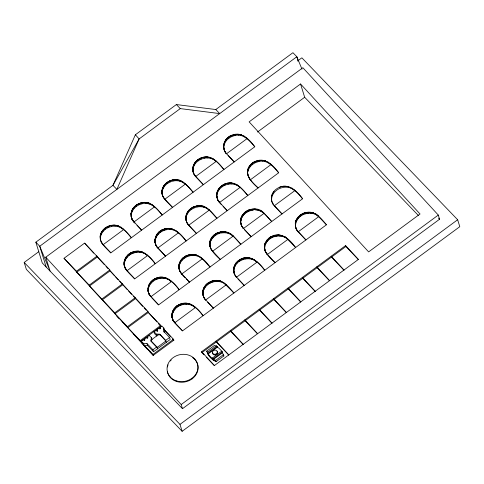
<?xml version="1.0" encoding="UTF-8"?>
<svg xmlns="http://www.w3.org/2000/svg" width="484" height="484" viewBox="0 0 484 484"><rect width="100%" height="100%" fill="white"/><g stroke="black" fill="none" stroke-linecap="round" stroke-linejoin="round"><path stroke-width="0.73" d="M100.497 239.719L100.218 235.865C101.126 230.354 106.026 226.306 111.368 225.338C120.389 223.414 126.257 231.878 131.376 237.723C125.931 230.995 117.908 222.035 108.204 226.445C103.086 228.539 99.305 234.135 100.497 239.719L100.218 235.865C99.359 243.313 106.413 248.056 110.806 252.884L254.778 146.779C248.619 138.031 239.132 129.543 228.563 137.02C223.13 140.717 221.853 148.963 226.421 153.839L246.991 138.684L246.816 138.109M131.352 216.983L131.067 213.129C131.981 207.618 136.875 203.57 142.217 202.602C151.238 200.678 157.106 209.142 162.225 214.987C156.786 208.259 148.763 199.299 139.053 203.71C133.935 205.803 130.154 211.399 131.352 216.983L131.067 213.129C130.753 216.844 132.18 220.589 134.909 223.13M150.397 296.202C145.696 290.394 149.12 280.877 155.884 278.306C165.601 273.793 174.004 282.553 179.171 289.728C173.326 281.839 162.981 272.262 153.065 280.097C147.729 283.582 146.265 291.386 150.47 296.262M162.201 194.247L161.922 190.393C162.83 184.882 167.724 180.828 173.072 179.867C182.093 177.943 187.961 186.407 193.074 192.251C187.635 185.517 179.612 176.563 169.902 180.974C164.79 183.067 161.009 188.663 162.201 194.247L161.922 190.393C161.057 197.835 168.117 202.584 172.51 207.406L164.542 198.743L162.83 196.238L162.993 196.698M178.868 265.135L179.171 266.109L180.06 263.254L181.76 260.616L184.156 258.377C183.618 254.56 178.499 263.871 178.868 265.135C178.517 267.44 179.225 269.552 180 271.699C177.404 265.625 180.574 258.002 186.739 255.57C196.45 251.057 204.859 259.817 210.02 266.993C205.101 262.213 200.806 255.364 193.412 254.415L193.715 255.389L196.958 255.861L199.868 257.058L202.233 258.892L181.663 274.053L180.417 272.286M186.098 220.25L185.838 219.391L186.951 222.961L188.615 225.314L196.407 233.409L188.439 224.745L186.727 222.241L186.891 222.694L185.953 219.675L185.82 216.396L185.838 219.391L186.098 220.25L185.82 216.396C186.727 210.879 191.628 206.831 196.97 205.869C205.99 203.946 211.859 212.409 216.977 218.254C212.022 213.746 207.932 206.396 200.491 205.924C197.956 206.184 190.496 206.111 191.113 209.639L188.718 211.877L187.012 214.515L186.122 217.37M192.771 167.658L193.055 171.511L192.771 167.658C193.679 162.14 198.579 158.093 203.921 157.131C212.942 155.207 218.81 163.671 223.929 169.515C218.49 162.781 210.467 153.827 200.757 158.238C194.671 160.603 190.793 168.142 193.903 174.222M202.766 291.132L203.044 294.992L202.766 291.132C203.673 285.62 208.568 281.573 213.916 280.611C222.936 278.687 228.805 287.145 233.917 292.989L223.699 282.795L220.674 281.319L217.437 280.672L213.916 280.611L214.243 281.676L220.674 281.319L220.595 281.004C218.78 281.113 209.778 279.401 210.982 282.692L205.428 285.639C201.84 289.577 201.985 296.141 205.561 300.056L226.131 284.894L225.955 284.326M216.953 197.514L216.675 193.661C217.582 188.143 222.477 184.095 227.819 183.133C236.839 181.21 242.714 189.674 247.826 195.518C242.296 188.778 234.329 179.752 224.546 184.095C219.597 186.467 215.725 191.876 216.953 197.514L216.675 193.661C216.245 197.932 218.369 201.991 221.545 204.738M223.904 148.776L223.626 144.922L223.904 148.776L223.638 147.922L224.691 151.226L226.421 153.839L224.534 150.766L224.691 151.226M256.804 261.59L256.98 262.159L236.416 277.314C231.207 271.5 234.425 261.517 241.492 258.831C251.202 254.324 259.606 263.084 264.772 270.253C259.224 263.502 251.347 254.463 241.601 258.976C235.224 261.058 231.546 268.874 234.746 274.96M270.713 164.112L270.889 164.681L250.319 179.842L248.594 177.223L247.542 173.919L247.802 174.778L247.524 170.925C246.913 178.354 253.362 183.115 258.111 187.937C250.47 181.427 241.837 171.227 252.46 163.023C263.03 155.546 272.516 164.034 278.681 172.782L134.703 278.881C130.377 273.956 123.111 269.419 124.116 261.868C124.678 258.692 126.53 255.939 129.053 253.967C139.622 246.489 149.108 254.977 155.273 263.726C149.828 256.998 141.812 248.026 132.096 252.436C126.977 254.523 123.196 260.132 124.4 265.722C123.583 264.675 126.161 253.428 127.014 257.349L125.308 259.987L124.418 262.842L124.116 261.868C123.862 265.087 124.854 268.299 126.917 270.786L147.481 255.631L147.305 255.056M295.452 226.216C293.963 214.218 310.474 207.999 318.508 216.118L318.684 216.687L298.12 231.842C292.469 226.161 296.922 216.977 303.541 214.485L303.19 213.359L297.872 217.286L296.184 219.978L295.319 222.924L295.603 226.778C294.556 219.857 299.572 213.347 306.469 212.397C315.489 210.473 321.358 218.937 326.476 224.782L182.498 330.887C178.179 325.962 170.906 321.418 171.911 313.868C172.473 310.692 174.331 307.939 176.854 305.973C187.423 298.495 196.909 306.983 203.068 315.725C196.764 307.376 187.447 298.834 176.854 305.973C171.826 309.923 170.023 317.849 174.712 322.792L195.282 307.63L195.1 307.062M149.084 294.169L148.031 290.866L148.878 284.925L150.566 282.226L152.956 279.97L153.307 281.113L150.911 283.352L149.211 285.99L148.316 288.845L148.013 287.871L148.999 285.106L149.211 285.99L150.566 282.226M237.971 278.935L244.202 285.415L236.24 276.745L234.528 274.247L234.686 274.7C232.852 270.889 233.451 266.049 236.277 262.903C237.487 261.687 244.323 255.703 245.098 258.94L251.529 258.583L254.554 260.059L254.396 259.606M264.482 248.661L264.748 249.514C264.24 245.346 266.496 241.371 269.763 238.902L269.406 237.765L265.335 242.714L264.47 245.66L264.482 248.661L265.601 252.224C262.54 246.114 266.103 238.467 272.341 236.095C282.051 231.582 290.461 240.348 295.621 247.518L285.245 236.87L287.835 239.423L267.265 254.578L266.018 252.817M202.899 294.423C202.808 290.448 204.926 286.74 208.059 284.38C207.563 280.569 202.536 290.194 202.893 291.392C202.451 294.532 203.601 297.63 205.561 300.056L203.673 296.982L203.837 297.436M296.389 229.228L296.232 228.775L298.12 231.842C295.857 229.41 295.228 226.119 295.319 222.924L296.123 220.19L296.517 221.043L297.872 217.286M273.508 204.792C269.655 199.959 271.397 192.426 276.364 189.032C286.945 181.554 296.402 190.024 302.579 198.779L158.601 304.884L151.849 297.866M171.929 316.869L172.195 317.728L172.213 314.842L173.109 311.986C172.727 308.229 171.632 316.772 172.044 317.159L172.552 313.336L174.809 309.355C174.101 305.325 171.844 315.768 172.044 316.445M164.112 332.272L164.463 330.027L163.852 328.049L161.904 326.022L159.944 327.462L160.682 328.237L159.708 328.957L158.964 328.188L157.004 329.628L157.748 330.403L156.768 331.123L156.023 330.354L154.063 331.794L156.29 334.111L159.732 334.208L165.873 341.038L157.058 347.53L151.123 341.365L151.395 337.717L149.169 335.406L147.209 336.846L147.62 338.171M151.123 341.365L151.159 339.211M163.852 328.049L163.38 331.038L169.588 337.487L170.199 339.472L153.549 351.741L147.614 345.57L147.003 343.592L143.56 343.495L141.334 341.178L143.294 339.738L144.032 340.506L145.012 339.786L144.274 339.012L146.228 337.572L146.973 338.34L147.953 337.62L147.209 336.846M172.552 313.553L172.074 317.22L173.048 320.438M285.403 237.323L282.378 235.847L275.947 236.198C275.323 233.125 270.653 237.832 269.763 238.902L272.686 237.221C271.929 233.179 263.114 244.359 264.772 246.634L264.47 245.66M100.345 236.125L101.083 232.919L101.41 233.984L100.521 236.839M131.2 213.39L131.932 210.183L132.265 211.248L131.37 214.103M162.049 190.654L162.787 187.447L163.114 188.512L162.225 191.368M179.733 262.183L178.995 265.389L179.147 268.989C178.584 265.728 179.189 262.104 181.524 259.636C182.395 259.357 187.072 253.223 187.084 256.689L184.156 258.377C186.933 254.142 192.384 254.003 196.776 255.316L196.958 255.861L196.698 255.007L196.776 255.316L190.345 255.673L187.084 256.689L190.133 254.79L193.539 254.669L190.345 255.673L190.012 254.608M223.759 148.207C223.348 147.826 224.437 139.283 224.818 143.04L223.929 145.896M185.953 219.675C185.535 219.3 186.636 210.746 187.012 214.515M216.802 193.909L217.534 190.714L217.867 191.779L216.971 194.635M247.651 174.204C247.239 173.829 248.34 165.274 248.716 169.043L247.826 171.899M185.947 216.644L186.8 213.626L188.367 210.752L190.865 208.61L196.97 205.869L197.297 206.934C201.489 206.184 206.081 207.11 209.185 210.159L188.615 225.314L187.235 223.221M223.753 145.176C223.771 144.716 226.306 136.591 226.518 140.402L224.818 143.04M247.651 171.173C247.663 170.713 250.21 162.582 250.422 166.405L248.716 169.043M233.615 268.396L233.899 272.256L233.748 268.656L234.48 265.45M264.597 245.92L264.748 249.514L264.627 249.012L265.377 251.511L267.089 254.009L275.057 262.679C269.661 257.682 261.814 250.887 265.335 242.714M271.488 200.255L271.421 196.921L272.286 193.975M193.074 168.632C194.943 158.746 208.967 154.372 216.136 161.42L195.572 176.575L194.32 174.809M181.415 259.491L180.06 263.254L179.848 262.37M236.168 262.758L233.917 269.37L233.748 268.656M267.017 240.022L265.662 243.779L265.45 242.901M176.37 104.556L180.266 108.604L219.7 113.595L215.803 109.541L176.37 104.556L135.369 134.77L112.966 185.33L35.84 242.188L42.271 262.963L182.486 408.696L439.581 219.228L438.292 215.065L302.869 67.724L45.768 257.198L50.064 271.058L39.736 246.235L35.84 242.188M202.893 291.392L203.958 289.25L203.631 288.186M101.198 233.107L102.765 230.227L103.116 231.346L101.41 233.984M132.053 210.371L133.62 207.491L133.965 208.61L132.265 211.248M162.902 187.635L164.469 184.755L164.82 185.874L163.114 188.512M193.969 165.776L193.757 164.899L195.324 162.019L195.669 163.138M217.655 190.89L219.222 188.016L219.567 189.141L217.867 191.779M272.274 194.09L273.956 191.325M186.8 213.626L188.476 210.885L190.865 208.61M248.504 168.154C248.964 167.73 252.745 160.44 252.817 164.167L250.422 166.405M224.606 142.163C225.072 141.739 228.841 134.455 228.92 138.164L226.518 140.402M172.897 311.109L174.809 309.355L176.963 306.1L183.061 303.347L183.394 304.412C187.586 303.662 192.172 304.581 195.282 307.63M238.558 260.501L234.813 266.515L234.601 265.637M300.262 215.029L298.217 218.405L297.981 217.425M102.88 230.366L105.155 227.97L105.512 229.107L103.116 231.346M133.729 207.63L136.01 205.234L136.361 206.372L133.965 208.61M164.584 184.894L166.859 182.498L167.216 183.636L164.82 185.874M195.433 162.158L197.714 159.756L198.065 160.9M219.331 188.149L221.612 185.759L221.962 186.903L219.567 189.141M162.557 277.151L162.86 278.125L166.109 278.596L165.843 277.743L165.927 278.052L159.49 278.409L159.278 277.532L155.999 278.445L153.307 281.113L159.278 277.532L162.691 277.405L165.927 278.052L166.109 278.596L169.013 279.794L171.378 281.627L150.814 296.789M179.788 304.309L174.809 309.355M241.492 258.831L236.513 263.877L236.277 262.903M226.282 139.422C227.153 139.144 231.83 133.009 231.842 136.476L228.92 138.164M250.18 165.413C251.045 165.135 255.733 159 255.746 162.479L252.817 164.167M174.573 308.375L176.854 305.973M203.746 288.373L205.664 286.613L205.428 285.639L207.811 283.364L210.746 281.712L214.031 280.799L210.982 282.692L207.811 283.364M180.266 108.604L139.132 138.92L112.966 185.33L116.862 189.383L139.132 138.92L135.369 134.77M215.803 109.541L292.935 52.695L296.831 56.743L301.992 69.17M297.612 60.954L301.865 57.82L457.652 219.742L459.8 226.675L182.135 431.304L26.348 269.376L24.2 262.443L38.78 251.698M163.659 329.029L173.526 339.284L173.81 340.204L153.24 355.359L64.021 258.281L84.591 243.125L109.795 269.945L110.08 270.858L114.672 275.85M300.552 83.974L249.133 121.865L368.626 251.886L420.045 213.995L300.552 83.974L304.666 97.266L418.364 215.441M100.351 239.156L100.236 238.866L101.35 242.43L103.013 244.783L123.583 229.628L123.408 229.059M131.2 216.421L131.085 216.13L132.205 219.694L133.868 222.047L154.438 206.892L154.257 206.323M163.888 198.137L164.717 199.311L185.287 184.156L185.112 183.581M257.482 132.035L304.666 97.266M89.51 286.014L110.08 270.858L148.037 311.551L148.316 312.464L127.752 327.62L127.467 326.706L115.004 313.753L114.72 312.839L89.51 286.014L89.231 285.1L76.768 272.147L76.484 271.234L97.048 256.078M76.768 272.147L97.332 256.992M89.231 285.1L109.795 269.945M178.154 232.32L178.336 232.895L157.766 248.05C152.164 242.169 155.546 232.193 162.842 229.567C172.552 225.054 180.962 233.814 186.122 240.99C180.629 234.407 172.637 225.054 162.945 229.67C157.808 231.757 154.039 237.39 155.249 242.986C154.432 241.958 157.004 230.638 157.863 234.613L156.163 237.251L155.267 240.106L154.971 239.132C154.705 242.351 155.715 245.557 157.766 248.05L155.878 244.977L156.036 245.424M216.802 196.94L216.687 196.655L217.806 200.225L219.47 202.578L240.04 187.417L239.858 186.848M101.973 298.973L122.543 283.812M102.257 299.886L122.827 284.725M114.72 312.839L135.29 297.684M115.004 313.753L135.574 298.598M210.849 248.964L212.518 251.317L233.082 236.156L232.907 235.587C227.389 229.815 217.249 230.753 212.264 236.755C205.137 245.188 214.025 254.106 220.305 259.412L212.337 250.742L210.631 248.244M242.95 227.988C233.173 215.247 254.215 202.106 263.762 212.851L263.937 213.42L243.367 228.581L241.48 225.508L243.022 228.055M294.611 190.115L294.786 190.684L274.222 205.845L282.009 213.94L274.041 205.27L272.329 202.772L272.438 203.226M127.467 326.706L148.037 311.551M160.779 325.417L161.063 326.331L140.499 341.492L140.215 340.573L160.779 325.417L148.316 312.464L156.985 321.896M151.359 339.871L158.22 334.819L159.938 334.868M153.549 351.741L152.938 349.757L156.852 346.871L150.917 340.706M166.284 342.357L165.667 340.373L169.588 337.487M149.61 351.578L153.24 355.359L152.962 354.445L173.526 339.284M203.982 354.772L201.907 352.612L201.622 351.699L345.6 245.594L358.341 259.46L214.37 365.565L206.577 357.47M201.907 352.612L345.879 246.507L345.6 245.594M213.105 359.963L212.494 357.985L221.793 351.13L223.868 355.928L216.033 361.705L213.105 359.963A23.044 19.172 -17.2 0 1 208.592 355.274L206.722 351.13L214.557 345.358L215.58 345.885M208.041 354.361L207.43 352.382L216.348 345.806L217.485 347.095A23.044 19.172 -17.2 0 1 221.999 351.789L221.793 351.13M208.592 355.274L207.981 353.29L217.28 346.435M217.485 347.095L208.187 353.949A23.044 19.172 -17.2 0 0 212.7 358.644M212.494 357.985L213.426 358.614L222.344 352.037M222.549 352.697L213.632 359.273L215.628 360.38L216.033 361.705M215.628 360.38L223.463 354.609M182.486 408.696L181.197 404.539L438.292 215.065M182.135 431.304L179.987 424.371L457.652 219.742M172.044 315.677L171.911 313.868M197.823 159.889L200.642 158.093L200.993 159.218M166.968 182.625L169.902 180.974L170.138 181.954L167.216 183.636M136.119 205.361L139.053 203.71L139.289 204.69L136.361 206.372M105.264 228.097L108.204 226.445L108.44 227.426L105.512 229.107M232.907 235.587L240.875 244.257C235.563 238.769 229.876 230.305 220.982 232.054C215.531 234.861 209.046 239.193 210.002 246.253L209.735 245.394L210.788 248.697M183.182 303.535L186.757 304.127L186.455 303.153L183.182 303.535L177.204 307.116L176.963 306.1M221.962 186.903C227.208 183.097 235.212 182.71 240.04 187.417M191.113 209.639L194.042 207.951L197.297 206.934M228.672 137.153L234.77 134.395L235.103 135.459C243.761 133.318 249.768 141.134 254.778 146.779M252.569 163.138L258.674 160.398L259 161.462C267.658 159.315 273.666 167.131 278.681 172.782M221.72 185.874C225.423 183.261 230.245 182.516 234.583 183.835L234.764 184.386L234.498 183.533L234.583 183.835M155.884 278.306L153.065 280.097L150.911 283.352L150.675 282.372M207.703 283.237L210.746 281.712M200.757 158.238L203.921 157.131L204.254 158.195M169.902 180.974L173.072 179.867L173.399 180.931C177.592 180.181 182.178 181.107 185.287 184.156M139.053 203.71L142.217 202.602L142.55 203.667C146.743 202.917 151.329 203.843 154.438 206.892M108.204 226.445L111.368 225.338L111.695 226.403C115.888 225.653 120.48 226.579 123.583 229.628M233.082 236.156L230.717 234.323L227.813 233.125L224.564 232.653L224.388 231.933C215.846 230.559 206.868 239.943 210.655 248.316M231.842 136.476L235.103 135.459M170.138 181.954L173.399 180.931M255.746 162.479L259 161.462M139.289 204.69L142.55 203.667M108.44 227.426L111.695 226.403M172.873 229.289L173.06 229.858C167.609 228.508 161.571 230.39 157.863 234.613C158.032 233.875 163.029 226.96 163.187 230.686L166.23 228.757L169.636 228.642L172.873 229.289L173.06 229.858L175.97 231.056L178.336 232.895M313.148 212.797L313.414 213.656L310.165 213.184L309.996 212.464L303.541 214.485L306.584 212.585L309.996 212.464L313.233 213.111L313.414 213.656L316.318 214.848L318.684 216.687L326.476 224.782M162.691 277.405L156.235 279.425L155.999 278.445M210.982 282.692L217.437 280.672L217.612 281.392L220.855 281.863L223.765 283.061L226.131 284.894M183.394 304.412L180.133 305.428L179.897 304.448M231.606 135.502L238.17 134.201L238.473 135.175M255.504 161.487C260.743 159.151 267.005 160.494 270.889 164.681M227.813 233.125L227.547 232.272L227.631 232.58L221.194 232.937L220.982 232.054L217.703 232.973L215.011 235.641C214.793 231.727 210.8 239.943 210.915 240.512C210.479 236.64 209.384 246.005 210.002 246.253L209.874 245.745M190.133 254.79L186.848 255.709L183.914 257.361L181.76 260.616L181.524 259.636M279.322 187.368C289.039 183.055 297.103 192.033 302.579 198.779M204.042 157.318L207.315 156.937L207.618 157.911M173.187 180.054L176.466 179.673L176.769 180.647M142.338 202.79L145.611 202.409L145.914 203.389M111.483 225.526L114.762 225.151L115.065 226.125M197.085 206.045L200.364 205.676L200.666 206.65M234.891 134.582L241.456 134.794L241.716 135.647L241.456 134.794M258.789 160.573L262.195 160.452L265.432 161.099L265.619 161.65L265.353 160.797L265.432 161.099M124.249 265.147L124.134 264.869L124.4 265.722C123.777 265.486 124.878 256.096 125.308 259.987C125.187 259.418 129.192 251.184 129.41 255.11L132.096 252.436L135.266 251.341L135.593 252.406L138.787 251.396L141.945 251.74L142.211 252.594L142.024 252.043C136.573 251.795 130.686 252.963 127.014 257.349C127.213 256.617 132.168 249.732 132.338 253.428L135.381 251.517L138.66 251.148L138.962 252.122L142.211 252.594L145.115 253.791L147.481 255.631M263.762 212.851L271.724 221.515C266.454 216.227 260.9 207.158 252.049 210.201C251.275 206.964 244.438 212.948 243.228 214.158C241.238 216.802 240.149 220.232 240.851 223.517C240.04 222.465 242.611 211.236 243.464 215.144L241.764 217.776L240.875 220.631L240.572 219.657L240.699 222.949L241.637 225.961M224.564 232.653L227.692 232.616M217.612 281.392L220.734 281.355L220.855 281.863M141.334 341.178L141.945 343.162L144.172 345.473L147.614 345.57M207.448 157.197L210.601 157.53L210.867 158.383L210.601 157.53M176.593 179.933L179.752 180.266L180.012 181.125L179.752 180.266M263.937 213.42L261.572 211.587L258.662 210.389L258.396 209.53L251.837 209.318L248.552 210.237L243.464 215.144C243.682 214.412 248.619 207.533 248.788 211.218L245.86 212.906C245.648 208.991 241.649 217.207 241.764 217.776C241.328 213.904 240.233 223.269 240.851 223.517L240.584 222.658L240.699 222.949M145.744 202.669L148.897 203.002L149.163 203.861L148.897 203.002M287.659 238.854L287.835 239.423L285.469 237.583L282.559 236.392L282.299 235.533C277.919 234.77 273.2 235.212 269.515 237.892L267.362 241.141L267.126 240.161M114.889 225.405L118.048 225.738L118.314 226.597L118.048 225.738M189.74 303.74L186.588 303.407L190.006 304.599L189.74 303.74L190.006 304.599M200.491 205.924L203.649 206.269L203.915 207.122L203.649 206.269M238.297 134.461C241.619 134.721 244.692 136.294 246.991 138.684M258.48 209.844L255.243 209.197L248.788 211.218L251.837 209.318L255.116 208.943L255.413 209.917L258.662 210.389L258.396 209.53M282.378 235.847L279.141 235.2L272.686 237.221L275.735 235.321L279.014 234.946L279.316 235.92L282.559 236.392L282.299 235.533M256.98 262.159L254.614 260.319L251.71 259.128L251.529 258.583L248.292 257.936L241.837 259.956L238.908 261.644L238.666 260.628M227.631 232.58L224.261 231.679L217.939 233.953C217.77 230.269 212.827 237.148 212.615 237.88C212.301 233.911 209.645 242.962 210.02 243.373L209.717 242.393L209.85 245.684M313.293 213.148L316.094 214.128L318.684 216.687M179.891 180.617L182.698 181.597L182.855 182.057M189.885 304.091L192.91 305.797M294.786 190.684L292.421 188.851L289.517 187.653A13.08 10.878 -17.2 0 0 271.706 200.781M178.995 265.389C178.082 269.824 181.718 274.876 185.299 277.828M438.534 218.139L439.581 219.228M345.879 246.507L358.341 259.46M227.982 155.461L234.214 161.934L226.246 153.271M298.64 232.387L305.906 239.943L297.944 231.273M195.572 176.575L203.359 184.67L195.397 176.007L193.685 173.502L195.572 176.575L195.397 176.007M223.106 206.353L227.256 210.673L219.294 202.009L217.582 199.505L217.739 199.959M244.408 229.658L251.16 236.676L243.192 228.006M136.984 225.29L141.655 230.148L133.693 221.478L131.981 218.974L132.138 219.433M158.286 248.588L165.558 256.145L157.59 247.481M186.34 278.911L189.456 282.148L181.488 273.478L179.776 270.979L178.88 268.13M207.642 302.21L213.353 308.151L205.385 299.481M158.988 324.171L161.063 326.331L158.516 323.56M159.732 334.208L165.667 340.373M151.117 338.77L152.006 339.695L151.395 337.717M147.003 343.592L152.938 349.757M64.021 258.281L76.484 271.234M116.844 316.288L118.925 318.448M122.041 321.685L140.215 340.573M133.227 333.936L152.962 354.445M144.413 346.181L147.529 349.424M24.2 262.443L179.987 424.371M101.289 242.169L101.126 241.716L102.838 244.214L110.806 252.884M125.023 267.712L126.735 270.217L134.703 278.881M158.601 304.884L150.639 296.22L148.927 293.715M172.982 320.172L172.824 319.718L174.536 322.217L182.498 330.887M201.622 351.699L214.37 365.565M84.591 243.125L93.763 253.108M96.316 255.879L104.471 264.76M106.002 266.424L108.041 268.638M115.688 276.963L118.235 279.734M119.766 281.398L127.147 289.426M128.617 291.029L131.6 294.272M133.584 296.432L142.707 306.36M144.238 308.03L146.277 310.244M163.616 329.108L170.749 336.876M45.768 257.198L181.197 404.539M224.546 184.095L224.891 185.215M193.691 206.831L194.042 207.951M188.367 210.752L188.718 211.877M273.805 205.252L272.553 203.492L271.439 199.922M235.581 276.14L236.416 277.314L236.24 276.745M227.819 183.133L228.152 184.198M193.757 164.899C192.656 167.028 192.42 171.227 193.842 173.962M207.43 352.382L207.981 353.29M169.515 228.412L169.811 229.386M207.636 353.042L206.722 351.13M262.068 160.204L262.37 161.178M231.213 182.94L231.515 183.914M295.319 222.924L295.621 223.898M223.445 354.96L223.868 355.928M156.102 245.697L155.092 242.393M292.197 188.131L292.366 188.542M148.031 290.866L149.145 294.435M295.337 225.925L296.45 229.489M192.789 170.658L193.055 171.511M233.633 271.397L233.899 272.256M220.595 281.004L220.734 281.355M202.784 294.133L203.897 297.702M162.055 193.685L161.94 193.394L163.054 196.958M175.746 230.336L175.904 230.783M268.299 162.128L268.457 162.582M248.431 176.769L248.594 177.223M237.45 184.864L237.608 185.318M206.595 207.6L206.753 208.053M144.891 253.071L145.055 253.525M244.402 136.125L244.559 136.585M261.348 210.867L261.505 211.32M265.377 251.511L265.534 251.964M213.553 158.861L213.71 159.321M230.493 233.603L230.656 234.056M223.541 282.341L223.699 282.795M199.644 256.339L199.801 256.792M192.692 305.077L192.85 305.531M179.776 270.979L179.933 271.433M151.849 204.333L152.006 204.792M168.789 279.074L168.952 279.528M120.994 227.075L121.151 227.528M298.162 61.051L296.831 56.743L39.736 246.235L46.168 267.011M250.143 179.268L250.319 179.842M267.089 254.009L267.265 254.578M215.961 160.845L216.136 161.42M219.294 202.009L219.47 202.578M209.009 209.584L209.185 210.159M212.337 250.742L212.518 251.317M202.058 258.323L202.233 258.892M188.439 224.745L188.615 225.314M216.348 345.806L216.554 346.465M164.542 198.743L164.717 199.311M213.426 358.614L214.037 360.592M181.488 273.478L181.663 274.053M171.203 281.059L171.378 281.627M174.536 322.217L174.712 322.792M133.693 221.478L133.868 222.047M159.944 327.462L160.349 328.787M157.004 329.628L157.615 331.613M158.014 334.16L158.22 334.819M156.29 334.111L156.907 336.09L154.68 333.779L154.063 331.794M156.852 346.871L157.469 348.855M126.735 270.217L126.917 270.786M144.274 339.012L144.68 340.331M143.56 343.495L144.172 345.473M102.838 244.214L103.013 244.783M223.783 148.267L224.757 151.486M240.729 223.009L241.704 226.228M124.273 265.208L125.247 268.432M131.684 217.957L132.205 219.694M251.529 258.583L251.444 258.268L251.71 259.128L248.461 258.656L248.159 257.682L244.886 258.057L241.837 259.956L241.601 258.976M141.945 251.74L142.024 252.043M148.298 291.725L148.146 288.125L148.298 291.725L148.171 291.217M300.37 215.156L300.612 216.167C301.508 215.096 306.178 210.389 306.796 213.462L313.221 212.972M295.482 226.276L295.603 226.778M202.923 294.484L203.044 294.992M179.026 268.481L179.147 268.989M194.743 358.965L194.889 359.558A15.567 13.564 -13.5 0 0 192.65 357.615M191.954 378.27L192.1 378.863M170.259 377.006L170.404 377.605M166.448 229.67L166.115 228.605L162.945 229.67L160.258 232.374C160.053 228.412 156.011 236.688 156.163 237.251C155.733 233.324 154.62 242.774 155.249 242.986L155.122 242.46M217.05 351.426A2.493 2.075 -17.2 0 1 215.713 354.845A2.493 2.075 -17.2 0 1 212.657 352.8M195.361 360.102A15.567 13.564 -13.5 0 1 188.234 380.999A15.567 13.564 -13.5 0 1 167.319 371.252M167.428 366.981A15.567 13.564 -13.5 0 1 168.051 364.863M170.35 360.979A15.567 13.564 -13.5 0 1 171.209 360.023M343.949 270.072L331.486 257.119L331.201 256.205L343.949 270.072M329.55 280.684L317.087 267.731L316.802 266.817L329.55 280.684M315.151 291.295L302.688 278.342L302.403 277.429L315.151 291.295M300.752 301.907L288.289 288.948L288.01 288.034L300.752 301.907M286.359 312.513L273.896 299.56L273.611 298.646L286.359 312.513M271.96 323.124L259.497 310.171L259.212 309.258L271.96 323.124M257.561 333.736L245.098 320.783L244.813 319.87L257.561 333.736M243.162 344.348L230.699 331.389L230.42 330.475L243.162 344.348M228.769 354.954L216.306 342L216.021 341.087L228.769 354.954M173.81 340.204L172.77 339.121L173.81 340.204M213.934 354.227A2.493 2.075 -17.2 0 0 217.328 351.729A2.493 2.075 -17.2 0 0 213.402 350.67A2.493 2.075 -17.2 0 0 213.934 354.227M176.624 380.938A15.567 13.564 -13.5 0 0 197.829 365.311A15.567 13.564 -13.5 0 0 173.048 357.7A15.567 13.564 -13.5 0 0 176.624 380.938"/></g></svg>
